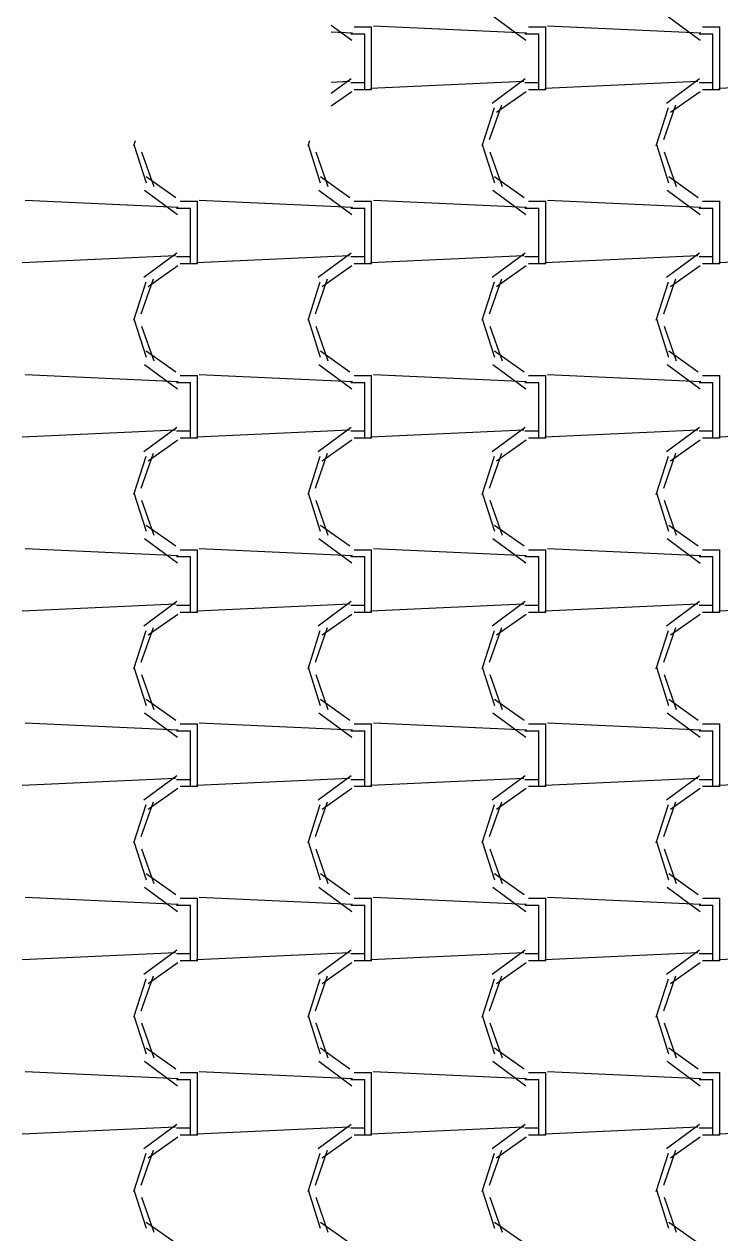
# Model space of a CAD drawing. Header units: millimetres. Extents: x -336 to -33, y -135 to 770.
# Drawn here: x -307.276 to -306.076, y 731.739 to 733.822 of the extents above; entities that cross this region are included whole.
import ezdxf

# ---------------------------------------------------------------- set-up
doc = ezdxf.new("R2010")
doc.units = ezdxf.units.MM
doc.header["$LTSCALE"] = 50
doc.header["$MEASUREMENT"] = 0
doc.layers.add('-HIDRO', color=8, linetype='CONTINUOUS')

msp = doc.modelspace()

# ---------------------------------------------------------------- linework, layer by layer
at = {"layer": '-HIDRO', "linetype": 'Continuous'}
for p, q in [((-306.747, 733.8201), (-306.7116, 733.7939)), ((-306.4686, 733.8359), (-306.4116, 733.7939)), ((-306.1686, 733.8359), (-306.1116, 733.7939)), ((-306.7104, 733.8061), (-306.747, 733.8078)), ((-306.7134, 733.8049), (-306.6894, 733.8049)), ((-306.7074, 733.8169), (-306.6774, 733.8169)), ((-306.6894, 733.7209), (-306.6894, 733.8049)), ((-306.6774, 733.7209), (-306.6774, 733.8169)), ((-306.4104, 733.8061), (-306.6744, 733.8181)), ((-306.4134, 733.8049), (-306.3894, 733.8049)), ((-306.4074, 733.8169), (-306.3774, 733.8169)), ((-306.3894, 733.7209), (-306.3894, 733.8049)), ((-306.3774, 733.7209), (-306.3774, 733.8169)), ((-306.1104, 733.8061), (-306.3744, 733.8181)), ((-306.1134, 733.8049), (-306.0894, 733.8049)), ((-306.1074, 733.8169), (-306.0774, 733.8169)), ((-306.0894, 733.7209), (-306.0894, 733.8049)), ((-306.0774, 733.7209), (-306.0774, 733.8169)), ((-306.7127, 733.7274), (-306.747, 733.7021)), ((-306.7153, 733.7229), (-306.747, 733.7214)), ((-306.6894, 733.7209), (-306.7134, 733.7209)), ((-306.6894, 733.7089), (-306.6894, 733.7209)), ((-306.4153, 733.7229), (-306.6793, 733.7109)), ((-306.6774, 733.7089), (-306.6774, 733.7209)), ((-306.4127, 733.7274), (-306.4697, 733.6854)), ((-306.3894, 733.7209), (-306.4134, 733.7209)), ((-306.3894, 733.7089), (-306.3894, 733.7209)), ((-306.1153, 733.7229), (-306.3793, 733.7109)), ((-306.3774, 733.7089), (-306.3774, 733.7209)), ((-306.1127, 733.7274), (-306.1697, 733.6854)), ((-306.0894, 733.7209), (-306.1134, 733.7209)), ((-306.0894, 733.7089), (-306.0894, 733.7209)), ((-305.8153, 733.7229), (-306.0793, 733.7109)), ((-306.0774, 733.7089), (-306.0774, 733.7209)), ((-306.7114, 733.7055), (-306.747, 733.6803)), ((-306.6774, 733.7089), (-306.7074, 733.7089)), ((-306.4114, 733.7055), (-306.4624, 733.6695)), ((-306.3774, 733.7089), (-306.4074, 733.7089)), ((-306.1114, 733.7055), (-306.1624, 733.6695)), ((-306.0774, 733.7089), (-306.1074, 733.7089)), ((-306.4666, 733.6774), (-306.4876, 733.6114)), ((-306.4538, 733.6824), (-306.4748, 733.6224)), ((-306.1666, 733.6774), (-306.1876, 733.6114)), ((-306.1538, 733.6824), (-306.1748, 733.6224)), ((-307.0846, 733.6206), (-307.0876, 733.6114)), ((-307.0868, 733.6146), (-307.0658, 733.5486)), ((-306.7846, 733.6206), (-306.7876, 733.6114)), ((-306.7868, 733.6146), (-306.7658, 733.5486)), ((-306.4868, 733.6146), (-306.4658, 733.5486)), ((-306.1868, 733.6146), (-306.1658, 733.5486)), ((-307.0737, 733.602), (-307.0527, 733.542)), ((-306.7737, 733.602), (-306.7527, 733.542)), ((-306.4737, 733.602), (-306.4527, 733.542)), ((-306.1737, 733.602), (-306.1527, 733.542)), ((-307.0657, 733.5593), (-307.0147, 733.5233)), ((-306.7657, 733.5593), (-306.7147, 733.5233)), ((-306.4657, 733.5593), (-306.4147, 733.5233)), ((-306.1657, 733.5593), (-306.1147, 733.5233)), ((-307.0686, 733.5359), (-307.0116, 733.4939)), ((-306.7686, 733.5359), (-306.7116, 733.4939)), ((-306.4686, 733.5359), (-306.4116, 733.4939)), ((-306.1686, 733.5359), (-306.1116, 733.4939)), ((-307.0104, 733.5061), (-307.2744, 733.5181)), ((-307.0074, 733.5169), (-306.9774, 733.5169)), ((-306.9774, 733.4209), (-306.9774, 733.5169)), ((-306.7104, 733.5061), (-306.9744, 733.5181)), ((-306.7074, 733.5169), (-306.6774, 733.5169)), ((-306.6774, 733.4209), (-306.6774, 733.5169)), ((-306.4104, 733.5061), (-306.6744, 733.5181)), ((-306.4074, 733.5169), (-306.3774, 733.5169)), ((-306.3774, 733.4209), (-306.3774, 733.5169)), ((-306.1104, 733.5061), (-306.3744, 733.5181)), ((-306.1074, 733.5169), (-306.0774, 733.5169)), ((-306.0774, 733.4209), (-306.0774, 733.5169)), ((-307.0134, 733.5049), (-306.9894, 733.5049)), ((-306.9894, 733.4209), (-306.9894, 733.5049)), ((-306.7134, 733.5049), (-306.6894, 733.5049)), ((-306.6894, 733.4209), (-306.6894, 733.5049)), ((-306.4134, 733.5049), (-306.3894, 733.5049)), ((-306.3894, 733.4209), (-306.3894, 733.5049)), ((-306.1134, 733.5049), (-306.0894, 733.5049)), ((-306.0894, 733.4209), (-306.0894, 733.5049)), ((-307.0153, 733.4229), (-307.2793, 733.4109)), ((-307.0127, 733.4274), (-307.0697, 733.3854)), ((-306.7153, 733.4229), (-306.9793, 733.4109)), ((-306.7127, 733.4274), (-306.7697, 733.3854)), ((-306.4153, 733.4229), (-306.6793, 733.4109)), ((-306.4127, 733.4274), (-306.4697, 733.3854)), ((-306.1153, 733.4229), (-306.3793, 733.4109)), ((-306.1127, 733.4274), (-306.1697, 733.3854)), ((-305.8153, 733.4229), (-306.0793, 733.4109)), ((-307.0114, 733.4055), (-307.0624, 733.3695)), ((-306.9894, 733.4209), (-307.0134, 733.4209)), ((-306.9774, 733.4089), (-307.0074, 733.4089)), ((-306.9894, 733.4089), (-306.9894, 733.4209)), ((-306.9774, 733.4089), (-306.9774, 733.4209)), ((-306.7114, 733.4055), (-306.7624, 733.3695)), ((-306.6894, 733.4209), (-306.7134, 733.4209)), ((-306.6774, 733.4089), (-306.7074, 733.4089)), ((-306.6894, 733.4089), (-306.6894, 733.4209)), ((-306.6774, 733.4089), (-306.6774, 733.4209)), ((-306.4114, 733.4055), (-306.4624, 733.3695)), ((-306.3894, 733.4209), (-306.4134, 733.4209)), ((-306.3774, 733.4089), (-306.4074, 733.4089)), ((-306.3894, 733.4089), (-306.3894, 733.4209)), ((-306.3774, 733.4089), (-306.3774, 733.4209)), ((-306.1114, 733.4055), (-306.1624, 733.3695)), ((-306.0894, 733.4209), (-306.1134, 733.4209)), ((-306.0774, 733.4089), (-306.1074, 733.4089)), ((-306.0894, 733.4089), (-306.0894, 733.4209)), ((-306.0774, 733.4089), (-306.0774, 733.4209)), ((-307.0538, 733.3824), (-307.0748, 733.3224)), ((-306.7538, 733.3824), (-306.7748, 733.3224)), ((-306.4538, 733.3824), (-306.4748, 733.3224)), ((-306.1538, 733.3824), (-306.1748, 733.3224)), ((-307.0666, 733.3774), (-307.0876, 733.3114)), ((-306.7666, 733.3774), (-306.7876, 733.3114)), ((-306.4666, 733.3774), (-306.4876, 733.3114)), ((-306.1666, 733.3774), (-306.1876, 733.3114)), ((-307.0868, 733.3146), (-307.0658, 733.2486)), ((-307.0737, 733.302), (-307.0527, 733.242)), ((-306.7868, 733.3146), (-306.7658, 733.2486)), ((-306.7737, 733.302), (-306.7527, 733.242)), ((-306.4868, 733.3146), (-306.4658, 733.2486)), ((-306.4737, 733.302), (-306.4527, 733.242)), ((-306.1868, 733.3146), (-306.1658, 733.2486)), ((-306.1737, 733.302), (-306.1527, 733.242)), ((-307.0657, 733.2593), (-307.0147, 733.2233)), ((-306.7657, 733.2593), (-306.7147, 733.2233)), ((-306.4657, 733.2593), (-306.4147, 733.2233)), ((-306.1657, 733.2593), (-306.1147, 733.2233)), ((-307.0686, 733.236), (-307.0116, 733.194)), ((-306.7686, 733.2359), (-306.7116, 733.1939)), ((-306.4686, 733.2359), (-306.4116, 733.1939)), ((-306.1686, 733.2359), (-306.1116, 733.1939)), ((-307.0104, 733.2061), (-307.2744, 733.2181)), ((-307.0074, 733.2169), (-306.9774, 733.2169)), ((-306.9774, 733.1209), (-306.9774, 733.2169)), ((-306.7104, 733.2061), (-306.9744, 733.2181)), ((-306.7074, 733.2169), (-306.6774, 733.2169)), ((-306.6774, 733.1209), (-306.6774, 733.2169)), ((-306.4104, 733.2061), (-306.6744, 733.2181)), ((-306.4074, 733.2169), (-306.3774, 733.2169)), ((-306.3774, 733.1209), (-306.3774, 733.2169)), ((-306.1104, 733.2061), (-306.3744, 733.2181)), ((-306.1074, 733.2169), (-306.0774, 733.2169)), ((-306.0774, 733.1209), (-306.0774, 733.2169)), ((-307.0134, 733.2049), (-306.9894, 733.2049)), ((-306.9894, 733.1209), (-306.9894, 733.2049)), ((-306.7134, 733.2049), (-306.6894, 733.2049)), ((-306.6894, 733.1209), (-306.6894, 733.2049)), ((-306.4134, 733.2049), (-306.3894, 733.2049)), ((-306.3894, 733.1209), (-306.3894, 733.2049)), ((-306.1134, 733.2049), (-306.0894, 733.2049)), ((-306.0894, 733.1209), (-306.0894, 733.2049)), ((-307.0153, 733.1229), (-307.2793, 733.1109)), ((-307.0127, 733.1274), (-307.0697, 733.0854)), ((-306.9894, 733.1209), (-307.0134, 733.1209)), ((-306.9894, 733.1089), (-306.9894, 733.1209)), ((-306.7153, 733.1229), (-306.9793, 733.1109)), ((-306.9774, 733.1089), (-306.9774, 733.1209)), ((-306.7127, 733.1274), (-306.7697, 733.0854)), ((-306.6894, 733.1209), (-306.7134, 733.1209)), ((-306.6894, 733.1089), (-306.6894, 733.1209)), ((-306.4153, 733.1229), (-306.6793, 733.1109)), ((-306.6774, 733.1089), (-306.6774, 733.1209)), ((-306.4127, 733.1274), (-306.4697, 733.0854)), ((-306.3894, 733.1209), (-306.4134, 733.1209)), ((-306.3894, 733.1089), (-306.3894, 733.1209)), ((-306.1153, 733.1229), (-306.3793, 733.1109)), ((-306.3774, 733.1089), (-306.3774, 733.1209)), ((-306.1127, 733.1274), (-306.1697, 733.0854)), ((-306.0894, 733.1209), (-306.1134, 733.1209)), ((-306.0894, 733.1089), (-306.0894, 733.1209)), ((-305.8153, 733.1229), (-306.0793, 733.1109)), ((-306.0774, 733.1089), (-306.0774, 733.1209)), ((-307.0114, 733.1055), (-307.0624, 733.0695)), ((-306.9774, 733.1089), (-307.0074, 733.1089)), ((-306.7114, 733.1055), (-306.7624, 733.0695)), ((-306.6774, 733.1089), (-306.7074, 733.1089)), ((-306.4114, 733.1055), (-306.4624, 733.0695)), ((-306.3774, 733.1089), (-306.4074, 733.1089)), ((-306.1114, 733.1055), (-306.1624, 733.0695)), ((-306.0774, 733.1089), (-306.1074, 733.1089)), ((-307.0666, 733.0774), (-307.0876, 733.0114)), ((-307.0538, 733.0824), (-307.0748, 733.0224)), ((-306.7666, 733.0774), (-306.7876, 733.0114)), ((-306.7538, 733.0824), (-306.7748, 733.0224)), ((-306.4666, 733.0774), (-306.4876, 733.0114)), ((-306.4538, 733.0824), (-306.4748, 733.0224)), ((-306.1666, 733.0774), (-306.1876, 733.0114)), ((-306.1538, 733.0824), (-306.1748, 733.0224)), ((-307.0868, 733.0146), (-307.0658, 732.9486)), ((-306.7868, 733.0146), (-306.7658, 732.9486)), ((-306.4868, 733.0146), (-306.4658, 732.9486)), ((-306.1868, 733.0146), (-306.1658, 732.9486)), ((-307.0737, 733.002), (-307.0527, 732.942)), ((-306.7737, 733.002), (-306.7527, 732.942)), ((-306.4737, 733.002), (-306.4527, 732.942)), ((-306.1737, 733.002), (-306.1527, 732.942)), ((-307.0657, 732.9593), (-307.0147, 732.9233)), ((-306.7657, 732.9593), (-306.7147, 732.9233)), ((-306.4657, 732.9593), (-306.4147, 732.9233)), ((-306.1657, 732.9593), (-306.1147, 732.9233)), ((-307.0686, 732.936), (-307.0116, 732.894)), ((-306.7686, 732.936), (-306.7116, 732.894)), ((-306.4686, 732.936), (-306.4116, 732.894)), ((-306.1686, 732.9359), (-306.1116, 732.8939)), ((-307.0104, 732.9061), (-307.2744, 732.9181)), ((-307.0134, 732.9049), (-306.9894, 732.9049)), ((-307.0074, 732.9169), (-306.9774, 732.9169)), ((-306.9894, 732.8209), (-306.9894, 732.9049)), ((-306.9774, 732.8209), (-306.9774, 732.9169)), ((-306.7104, 732.9061), (-306.9744, 732.9181)), ((-306.7134, 732.9049), (-306.6894, 732.9049)), ((-306.7074, 732.9169), (-306.6774, 732.9169)), ((-306.6894, 732.8209), (-306.6894, 732.9049)), ((-306.6774, 732.8209), (-306.6774, 732.9169)), ((-306.4104, 732.9061), (-306.6744, 732.9181)), ((-306.4134, 732.9049), (-306.3894, 732.9049)), ((-306.4074, 732.9169), (-306.3774, 732.9169)), ((-306.3894, 732.8209), (-306.3894, 732.9049)), ((-306.3774, 732.8209), (-306.3774, 732.9169)), ((-306.1104, 732.9061), (-306.3744, 732.9181)), ((-306.1134, 732.9049), (-306.0894, 732.9049)), ((-306.1074, 732.9169), (-306.0774, 732.9169)), ((-306.0894, 732.8209), (-306.0894, 732.9049)), ((-306.0774, 732.8209), (-306.0774, 732.9169)), ((-307.0153, 732.8229), (-307.2793, 732.8109)), ((-307.0127, 732.8274), (-307.0697, 732.7854)), ((-306.9894, 732.8209), (-307.0134, 732.8209)), ((-306.9894, 732.8089), (-306.9894, 732.8209)), ((-306.7153, 732.8229), (-306.9793, 732.8109)), ((-306.9774, 732.8089), (-306.9774, 732.8209)), ((-306.7127, 732.8274), (-306.7697, 732.7854)), ((-306.6894, 732.8209), (-306.7134, 732.8209)), ((-306.6894, 732.8089), (-306.6894, 732.8209)), ((-306.4153, 732.8229), (-306.6793, 732.8109)), ((-306.6774, 732.8089), (-306.6774, 732.8209)), ((-306.4127, 732.8274), (-306.4697, 732.7854)), ((-306.3894, 732.8209), (-306.4134, 732.8209)), ((-306.3894, 732.8089), (-306.3894, 732.8209)), ((-306.1153, 732.8229), (-306.3793, 732.8109)), ((-306.3774, 732.8089), (-306.3774, 732.8209)), ((-306.1127, 732.8274), (-306.1697, 732.7854)), ((-306.0894, 732.8209), (-306.1134, 732.8209)), ((-306.0894, 732.8089), (-306.0894, 732.8209)), ((-305.8153, 732.8229), (-306.0793, 732.8109)), ((-306.0774, 732.8089), (-306.0774, 732.8209)), ((-307.0114, 732.8055), (-307.0624, 732.7695)), ((-306.9774, 732.8089), (-307.0074, 732.8089)), ((-306.7114, 732.8055), (-306.7624, 732.7695)), ((-306.6774, 732.8089), (-306.7074, 732.8089)), ((-306.4114, 732.8055), (-306.4624, 732.7695)), ((-306.3774, 732.8089), (-306.4074, 732.8089)), ((-306.1114, 732.8055), (-306.1624, 732.7695)), ((-306.0774, 732.8089), (-306.1074, 732.8089)), ((-307.0666, 732.7774), (-307.0876, 732.7114)), ((-307.0538, 732.7824), (-307.0748, 732.7224)), ((-306.7666, 732.7774), (-306.7876, 732.7114)), ((-306.7538, 732.7824), (-306.7748, 732.7224)), ((-306.4666, 732.7774), (-306.4876, 732.7114)), ((-306.4538, 732.7824), (-306.4748, 732.7224)), ((-306.1666, 732.7774), (-306.1876, 732.7114)), ((-306.1538, 732.7824), (-306.1748, 732.7224)), ((-307.0868, 732.7146), (-307.0658, 732.6486)), ((-306.7868, 732.7146), (-306.7658, 732.6486)), ((-306.4868, 732.7146), (-306.4658, 732.6486)), ((-306.1868, 732.7146), (-306.1658, 732.6486)), ((-307.0737, 732.702), (-307.0527, 732.642)), ((-306.7737, 732.702), (-306.7527, 732.642)), ((-306.4737, 732.702), (-306.4527, 732.642)), ((-306.1737, 732.702), (-306.1527, 732.642)), ((-307.0657, 732.6593), (-307.0147, 732.6233)), ((-306.7657, 732.6593), (-306.7147, 732.6233)), ((-306.4657, 732.6593), (-306.4147, 732.6233)), ((-306.1657, 732.6593), (-306.1147, 732.6233)), ((-307.0686, 732.636), (-307.0116, 732.594)), ((-306.7686, 732.636), (-306.7116, 732.594)), ((-306.4686, 732.636), (-306.4116, 732.594)), ((-306.1686, 732.636), (-306.1116, 732.594)), ((-307.0104, 732.6061), (-307.2744, 732.6181)), ((-307.0074, 732.6169), (-306.9774, 732.6169)), ((-306.9774, 732.5209), (-306.9774, 732.6169)), ((-306.7104, 732.6061), (-306.9744, 732.6181)), ((-306.7074, 732.6169), (-306.6774, 732.6169)), ((-306.6774, 732.5209), (-306.6774, 732.6169)), ((-306.4104, 732.6061), (-306.6744, 732.6181)), ((-306.4074, 732.6169), (-306.3774, 732.6169)), ((-306.3774, 732.5209), (-306.3774, 732.6169)), ((-306.1104, 732.6061), (-306.3744, 732.6181)), ((-306.1074, 732.6169), (-306.0774, 732.6169)), ((-306.0774, 732.5209), (-306.0774, 732.6169)), ((-307.0134, 732.6049), (-306.9894, 732.6049)), ((-306.9894, 732.5209), (-306.9894, 732.6049)), ((-306.7134, 732.6049), (-306.6894, 732.6049)), ((-306.6894, 732.5209), (-306.6894, 732.6049)), ((-306.4134, 732.6049), (-306.3894, 732.6049)), ((-306.3894, 732.5209), (-306.3894, 732.6049)), ((-306.1134, 732.6049), (-306.0894, 732.6049)), ((-306.0894, 732.5209), (-306.0894, 732.6049)), ((-307.0127, 732.5274), (-307.0697, 732.4854)), ((-306.7127, 732.5274), (-306.7697, 732.4854)), ((-306.4127, 732.5274), (-306.4697, 732.4854)), ((-306.1127, 732.5274), (-306.1697, 732.4854)), ((-307.0153, 732.5228), (-307.2793, 732.5108)), ((-306.9894, 732.5209), (-307.0134, 732.5209)), ((-306.9774, 732.5089), (-307.0074, 732.5089)), ((-306.9894, 732.5089), (-306.9894, 732.5209)), ((-306.7153, 732.5228), (-306.9793, 732.5108)), ((-306.9774, 732.5089), (-306.9774, 732.5209)), ((-306.6894, 732.5209), (-306.7134, 732.5209)), ((-306.6774, 732.5089), (-306.7074, 732.5089)), ((-306.6894, 732.5089), (-306.6894, 732.5209)), ((-306.4153, 732.5228), (-306.6793, 732.5108)), ((-306.6774, 732.5089), (-306.6774, 732.5209)), ((-306.3894, 732.5209), (-306.4134, 732.5209)), ((-306.3774, 732.5089), (-306.4074, 732.5089)), ((-306.3894, 732.5089), (-306.3894, 732.5209)), ((-306.1153, 732.5228), (-306.3793, 732.5108)), ((-306.3774, 732.5089), (-306.3774, 732.5209)), ((-306.0894, 732.5209), (-306.1134, 732.5209)), ((-306.0774, 732.5089), (-306.1074, 732.5089)), ((-306.0894, 732.5089), (-306.0894, 732.5209)), ((-305.8153, 732.5228), (-306.0793, 732.5108)), ((-306.0774, 732.5089), (-306.0774, 732.5209)), ((-307.0114, 732.5055), (-307.0624, 732.4695)), ((-306.7114, 732.5055), (-306.7624, 732.4695)), ((-306.4114, 732.5055), (-306.4624, 732.4695)), ((-306.1114, 732.5055), (-306.1624, 732.4695)), ((-307.0666, 732.4774), (-307.0876, 732.4114)), ((-307.0538, 732.4824), (-307.0748, 732.4224)), ((-306.7666, 732.4774), (-306.7876, 732.4114)), ((-306.7538, 732.4824), (-306.7748, 732.4224)), ((-306.4666, 732.4774), (-306.4876, 732.4114)), ((-306.4538, 732.4824), (-306.4748, 732.4224)), ((-306.1666, 732.4774), (-306.1876, 732.4114)), ((-306.1538, 732.4824), (-306.1748, 732.4224)), ((-307.0868, 732.4146), (-307.0658, 732.3486)), ((-307.0737, 732.402), (-307.0527, 732.342)), ((-306.7868, 732.4146), (-306.7658, 732.3486)), ((-306.7737, 732.402), (-306.7527, 732.342)), ((-306.4868, 732.4146), (-306.4658, 732.3486)), ((-306.4737, 732.402), (-306.4527, 732.342)), ((-306.1868, 732.4146), (-306.1658, 732.3486)), ((-306.1737, 732.402), (-306.1527, 732.342)), ((-307.0657, 732.3593), (-307.0147, 732.3233)), ((-306.7657, 732.3593), (-306.7147, 732.3233)), ((-306.4657, 732.3593), (-306.4147, 732.3233)), ((-306.1657, 732.3593), (-306.1147, 732.3233)), ((-307.0686, 732.336), (-307.0116, 732.294)), ((-306.7686, 732.336), (-306.7116, 732.294)), ((-306.4686, 732.336), (-306.4116, 732.294)), ((-306.1686, 732.336), (-306.1116, 732.294)), ((-307.0105, 732.3061), (-307.2745, 732.3181)), ((-307.0134, 732.3049), (-306.9894, 732.3049)), ((-307.0074, 732.3169), (-306.9774, 732.3169)), ((-306.9894, 732.2209), (-306.9894, 732.3049)), ((-306.9774, 732.2209), (-306.9774, 732.3169)), ((-306.7105, 732.3061), (-306.9745, 732.3181)), ((-306.7134, 732.3049), (-306.6894, 732.3049)), ((-306.7074, 732.3169), (-306.6774, 732.3169)), ((-306.6894, 732.2209), (-306.6894, 732.3049)), ((-306.6774, 732.2209), (-306.6774, 732.3169)), ((-306.4105, 732.3061), (-306.6745, 732.3181)), ((-306.4134, 732.3049), (-306.3894, 732.3049)), ((-306.4074, 732.3169), (-306.3774, 732.3169)), ((-306.3894, 732.2209), (-306.3894, 732.3049)), ((-306.3774, 732.2209), (-306.3774, 732.3169)), ((-306.1105, 732.3061), (-306.3745, 732.3181)), ((-306.1134, 732.3049), (-306.0894, 732.3049)), ((-306.1074, 732.3169), (-306.0774, 732.3169)), ((-306.0894, 732.2209), (-306.0894, 732.3049)), ((-306.0774, 732.2209), (-306.0774, 732.3169)), ((-307.0153, 732.2228), (-307.2793, 732.2108)), ((-307.0127, 732.2274), (-307.0697, 732.1854)), ((-306.9894, 732.2209), (-307.0134, 732.2209)), ((-306.9894, 732.2089), (-306.9894, 732.2209)), ((-306.7153, 732.2228), (-306.9793, 732.2108)), ((-306.9774, 732.2089), (-306.9774, 732.2209)), ((-306.7127, 732.2274), (-306.7697, 732.1854)), ((-306.6894, 732.2209), (-306.7134, 732.2209)), ((-306.6894, 732.2089), (-306.6894, 732.2209)), ((-306.4153, 732.2228), (-306.6793, 732.2108)), ((-306.6774, 732.2089), (-306.6774, 732.2209)), ((-306.4127, 732.2274), (-306.4697, 732.1854)), ((-306.3894, 732.2209), (-306.4134, 732.2209)), ((-306.3894, 732.2089), (-306.3894, 732.2209)), ((-306.1153, 732.2228), (-306.3793, 732.2108)), ((-306.3774, 732.2089), (-306.3774, 732.2209)), ((-306.1127, 732.2274), (-306.1697, 732.1854)), ((-306.0894, 732.2209), (-306.1134, 732.2209)), ((-306.0894, 732.2089), (-306.0894, 732.2209)), ((-305.8153, 732.2228), (-306.0793, 732.2108)), ((-306.0774, 732.2089), (-306.0774, 732.2209)), ((-307.0114, 732.2055), (-307.0624, 732.1695)), ((-306.9774, 732.2089), (-307.0074, 732.2089)), ((-306.7114, 732.2055), (-306.7624, 732.1695)), ((-306.6774, 732.2089), (-306.7074, 732.2089)), ((-306.4114, 732.2055), (-306.4624, 732.1695)), ((-306.3774, 732.2089), (-306.4074, 732.2089)), ((-306.1114, 732.2055), (-306.1624, 732.1695)), ((-306.0774, 732.2089), (-306.1074, 732.2089)), ((-307.0666, 732.1774), (-307.0876, 732.1114)), ((-307.0538, 732.1824), (-307.0748, 732.1224)), ((-306.7666, 732.1774), (-306.7876, 732.1114)), ((-306.7538, 732.1824), (-306.7748, 732.1224)), ((-306.4666, 732.1774), (-306.4876, 732.1114)), ((-306.4538, 732.1824), (-306.4748, 732.1224)), ((-306.1666, 732.1774), (-306.1876, 732.1114)), ((-306.1538, 732.1824), (-306.1748, 732.1224)), ((-307.0868, 732.1146), (-307.0658, 732.0486)), ((-306.7868, 732.1146), (-306.7658, 732.0486)), ((-306.4868, 732.1146), (-306.4658, 732.0486)), ((-306.1868, 732.1146), (-306.1658, 732.0486)), ((-307.0737, 732.102), (-307.0527, 732.042)), ((-306.7737, 732.102), (-306.7527, 732.042)), ((-306.4737, 732.102), (-306.4527, 732.042)), ((-306.1737, 732.102), (-306.1527, 732.042)), ((-307.0657, 732.0593), (-307.0147, 732.0233)), ((-306.7657, 732.0593), (-306.7147, 732.0233)), ((-306.4657, 732.0593), (-306.4147, 732.0233)), ((-306.1657, 732.0593), (-306.1147, 732.0233)), ((-307.0686, 732.036), (-307.0116, 731.994)), ((-306.7686, 732.036), (-306.7116, 731.994)), ((-306.4686, 732.036), (-306.4116, 731.994)), ((-306.1686, 732.036), (-306.1116, 731.994)), ((-307.0105, 732.0061), (-307.2745, 732.0181)), ((-307.0074, 732.0169), (-306.9774, 732.0169)), ((-306.9774, 731.9209), (-306.9774, 732.0169)), ((-306.7105, 732.0061), (-306.9745, 732.0181)), ((-306.7074, 732.0169), (-306.6774, 732.0169)), ((-306.6774, 731.9209), (-306.6774, 732.0169)), ((-306.4105, 732.0061), (-306.6745, 732.0181)), ((-306.4074, 732.0169), (-306.3774, 732.0169)), ((-306.3774, 731.9209), (-306.3774, 732.0169)), ((-306.1105, 732.0061), (-306.3745, 732.0181)), ((-306.1074, 732.0169), (-306.0774, 732.0169)), ((-306.0774, 731.9209), (-306.0774, 732.0169)), ((-307.0134, 732.0049), (-306.9894, 732.0049)), ((-306.9894, 731.9209), (-306.9894, 732.0049)), ((-306.7134, 732.0049), (-306.6894, 732.0049)), ((-306.6894, 731.9209), (-306.6894, 732.0049)), ((-306.4134, 732.0049), (-306.3894, 732.0049)), ((-306.3894, 731.9209), (-306.3894, 732.0049)), ((-306.1134, 732.0049), (-306.0894, 732.0049)), ((-306.0894, 731.9209), (-306.0894, 732.0049)), ((-307.0127, 731.9274), (-307.0697, 731.8854)), ((-306.7127, 731.9274), (-306.7697, 731.8854)), ((-306.4127, 731.9274), (-306.4697, 731.8854)), ((-306.1127, 731.9274), (-306.1697, 731.8854)), ((-307.0153, 731.9228), (-307.2793, 731.9108)), ((-307.0114, 731.9055), (-307.0624, 731.8695)), ((-306.9894, 731.9209), (-307.0134, 731.9209)), ((-306.9774, 731.9089), (-307.0074, 731.9089)), ((-306.9894, 731.9089), (-306.9894, 731.9209)), ((-306.7153, 731.9228), (-306.9793, 731.9108)), ((-306.9774, 731.9089), (-306.9774, 731.9209)), ((-306.7114, 731.9055), (-306.7624, 731.8695)), ((-306.6894, 731.9209), (-306.7134, 731.9209)), ((-306.6774, 731.9089), (-306.7074, 731.9089)), ((-306.6894, 731.9089), (-306.6894, 731.9209)), ((-306.4153, 731.9228), (-306.6793, 731.9108)), ((-306.6774, 731.9089), (-306.6774, 731.9209)), ((-306.4114, 731.9055), (-306.4624, 731.8695)), ((-306.3894, 731.9209), (-306.4134, 731.9209)), ((-306.3774, 731.9089), (-306.4074, 731.9089)), ((-306.3894, 731.9089), (-306.3894, 731.9209)), ((-306.1153, 731.9228), (-306.3793, 731.9108)), ((-306.3774, 731.9089), (-306.3774, 731.9209)), ((-306.1114, 731.9054), (-306.1624, 731.8694)), ((-306.0894, 731.9209), (-306.1134, 731.9209)), ((-306.0774, 731.9089), (-306.1074, 731.9089)), ((-306.0894, 731.9089), (-306.0894, 731.9209)), ((-305.8153, 731.9228), (-306.0793, 731.9108)), ((-306.0774, 731.9089), (-306.0774, 731.9209)), ((-307.0538, 731.8824), (-307.0748, 731.8224)), ((-306.7538, 731.8824), (-306.7748, 731.8224)), ((-306.4538, 731.8824), (-306.4748, 731.8224)), ((-306.1538, 731.8824), (-306.1748, 731.8224)), ((-307.0666, 731.8774), (-307.0876, 731.8114)), ((-306.7666, 731.8774), (-306.7876, 731.8114)), ((-306.4666, 731.8774), (-306.4876, 731.8114)), ((-306.1666, 731.8774), (-306.1876, 731.8114)), ((-307.0868, 731.8146), (-307.0658, 731.7486)), ((-307.0737, 731.802), (-307.0527, 731.742)), ((-306.7868, 731.8146), (-306.7658, 731.7486)), ((-306.7737, 731.802), (-306.7527, 731.742)), ((-306.4868, 731.8146), (-306.4658, 731.7486)), ((-306.4737, 731.802), (-306.4527, 731.742)), ((-306.1868, 731.8146), (-306.1658, 731.7486)), ((-306.1737, 731.802), (-306.1527, 731.742)), ((-307.0657, 731.7593), (-307.0147, 731.7233)), ((-306.7657, 731.7593), (-306.7147, 731.7233)), ((-306.4657, 731.7593), (-306.4147, 731.7233)), ((-306.1657, 731.7593), (-306.1147, 731.7233))]:
    msp.add_line(p, q, dxfattribs=at)

doc.saveas('drawing.dxf')
